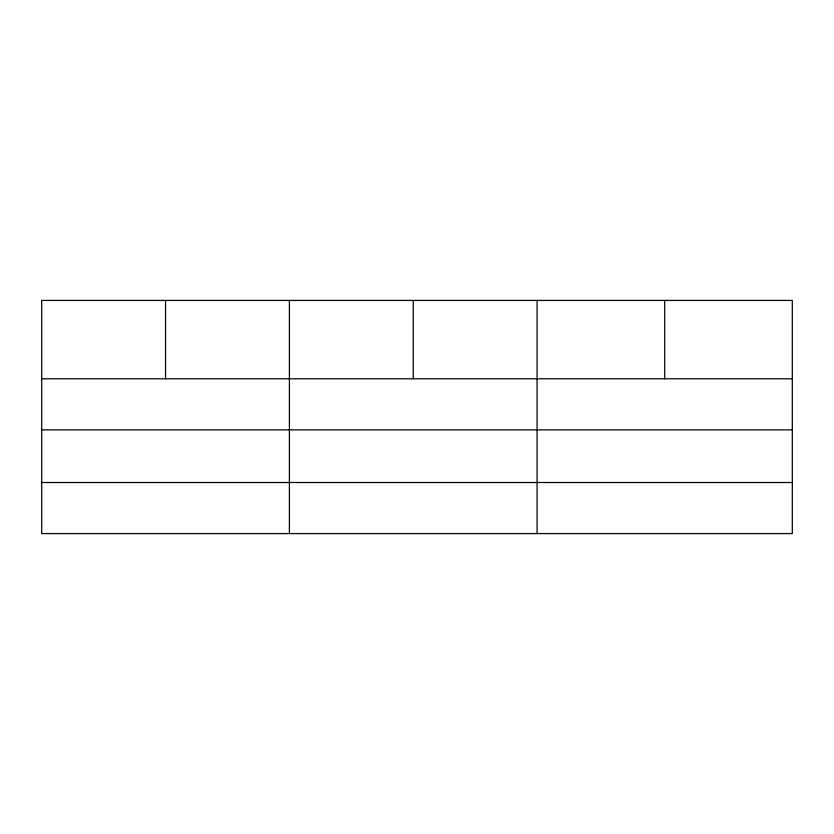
<?xml version="1.0" encoding="UTF-8"?>
<svg xmlns="http://www.w3.org/2000/svg" width="834" height="834" viewBox="0 0 834 834"><rect width="100%" height="100%" fill="white"/><g stroke="black" fill="none" stroke-linecap="round" stroke-linejoin="round"><path stroke-width="1.25" d="M792.3 429.864L792.3 300.417L41.7 300.417L41.7 533.583L792.3 533.583L792.3 429.864L41.7 429.864M41.7 378.782L792.3 378.782M41.7 482.5L792.3 482.5M664.698 300.417L664.698 378.782M537.096 300.417L537.096 533.583M413.247 300.417L413.247 378.782M289.398 300.417L289.398 533.583M165.549 300.417L165.549 378.782"/></g></svg>
